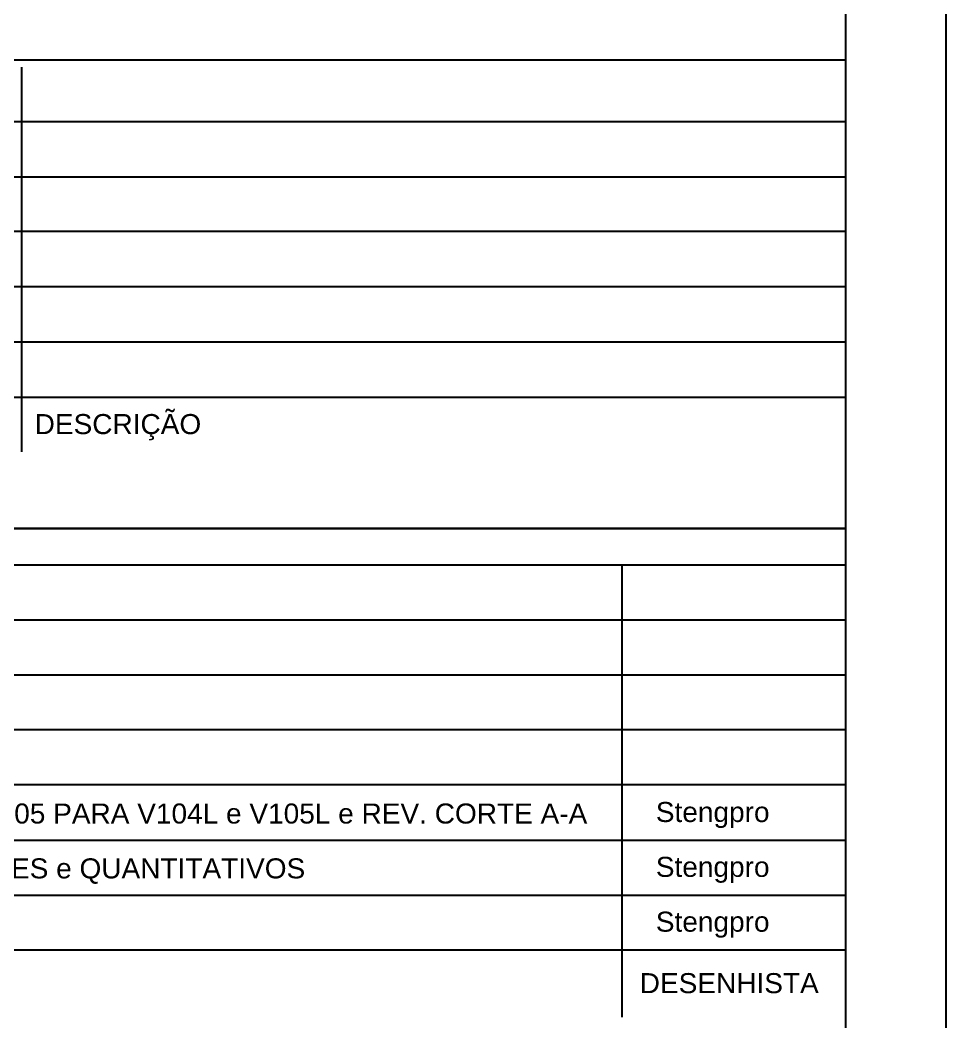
# Model space of a CAD drawing. Extents: x 0 to 119, y 0 to 84.
# Drawn here: x 109.67 to 118.9, y 10.15 to 20.15 of the extents above; entities that cross this region are included whole.
import ezdxf

# ---------------------------------------------------------------- set-up
doc = ezdxf.new("R2010")
doc.units = 0
for name, color, linetype in [('1', 1, 'CONTINUOUS'), ('2', 2, 'CONTINUOUS'), ('4', 4, 'CONTINUOUS'), ('7', 7, 'CONTINUOUS')]:
    doc.layers.add(name, color=color, linetype=linetype)
doc.styles.add('TQS_ARIAL', font='arial.ttf')

msp = doc.modelspace()

# ---------------------------------------------------------------- linework, layer by layer
at = {"layer": '1', "linetype": 'CONTINUOUS'}
for p, q in [((109.684651, 15.836252), (109.684651, 19.677244)), ((117.900085, 19.130012), (100.572087, 19.130012)), ((100.572087, 18.582781), (117.900085, 18.582781)), ((117.900085, 18.035549), (100.572087, 18.035549)), ((100.572087, 17.488317), (117.900085, 17.488317)), ((117.900085, 16.930715), (100.572087, 16.930715)), ((100.572087, 16.383484), (117.900085, 16.383484)), ((100.572087, 15.073322), (117.900085, 15.073322)), ((117.900085, 14.706701), (100.400085, 14.706701)), ((115.666712, 14.706711), (115.666712, 10.195553)), ((117.900085, 14.159469), (100.572087, 14.159469)), ((100.572087, 13.612238), (117.900085, 13.612238)), ((117.900085, 13.065006), (100.572087, 13.065006)), ((100.572087, 12.517774), (117.900085, 12.517774)), ((117.900085, 11.960172), (100.572087, 11.960172)), ((100.572087, 11.412941), (117.900085, 11.412941)), ((117.900085, 10.865709), (100.572087, 10.865709))]:
    msp.add_line(p, q, dxfattribs=at)
for points in [[(118.900085, 59.400046), (118.900085, 29.700046), (117.900085, 29.700046), (118.900085, 29.700046), (118.900085, 0.000046), (100.400085, 0.000046), (100.400085, 1.000046), (100.400085, 0.000046), (81.900085, 0.000046), (81.900085, 1.000046), (81.900085, 0.000046), (63.400085, 0.000046), (63.400085, 1.000046), (63.400085, 0.000046), (44.900085, 0.000046)], [(100.400085, 19.75054), (117.900085, 19.75054), (117.900085, 15.073322), (100.400085, 15.073322), (100.400085, 19.75054)]]:
    msp.add_lwpolyline(points, dxfattribs=at)
at = {"layer": '7', "linetype": 'CONTINUOUS'}
msp.add_line((117.900085, 83.100046), (117.900085, 1.000046), dxfattribs=at)

# ---------------------------------------------------------------- texts
at = {"layer": '2', "linetype": 'CONTINUOUS', "style": 'TQS_ARIAL'}
for s, p in [('REVISÃO NO NOME DAS VIGAS V104 e V105 PARA V104L e V105L e REV. CORTE A-A', (103.988981, 12.128835)), ('Stengpro', (116.007215, 12.144045)), ('INCLUSÃO DAS COTAS, CORTE , DETALHES e QUANTITATIVOS', (103.988981, 11.581604)), ('Stengpro', (116.007215, 11.596813)), ('Stengpro', (116.007215, 11.049581))]:
    msp.add_text(s, height=0.2, dxfattribs=at).set_placement(p)
at = {"layer": '4', "linetype": 'CONTINUOUS', "style": 'TQS_ARIAL'}
for s, p in [('DESCRIÇÃO', (109.813064, 16.014537)), ('DESENHISTA', (115.84666, 10.436523))]:
    msp.add_text(s, height=0.2, dxfattribs=at).set_placement(p)

doc.saveas('drawing.dxf')
